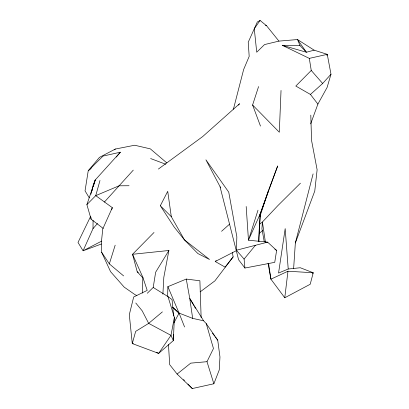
<?xml version="1.0" encoding="UTF-8"?>
<svg xmlns="http://www.w3.org/2000/svg" width="409" height="409" viewBox="0 0 409 409"><rect width="100%" height="100%" fill="white"/><g stroke="black" fill="none" stroke-linecap="round" stroke-linejoin="round"><path stroke-width="0.61" d="M90.624 216.387L78.007 242.45L83.078 250.783L93.012 228.611L93.073 220.339M93.334 185.983L93.344 184.71L95.266 179.934L120.343 152.204L103.022 156.085L88.226 170.783L85.046 190.855L89.228 197.762M173.421 334.306L173.339 340.615L158.636 353.396L132.281 343.56L129.3 314.705L133.682 296.985L147.199 290.395L142.838 277.276L132.542 254.286L154.024 232.46M142.455 293.1L142.838 277.276M167.618 296.796L167.879 286.668L186.264 279.076L199.894 280.768L201.136 317.542M246.182 206.484L248.468 240.201L267.619 242.154L276.617 250.456L274.741 262.343L244.925 268.033L244.091 259.066L236.407 250.247L236.852 236.862L228.754 192.179L205.906 159.801L220.717 187.879M281.034 90.43L279.306 132.24L252.598 105.011L258.58 86.565M174.382 317.445L173.339 340.615L170.982 335.349L174.382 317.445L167.987 296.586L153.206 287.461L155.645 272.22L168.891 250.497L132.542 254.286L137.219 271.796L142.751 277.767M258.923 241.77L260.277 213.713L268.708 189.894L259.853 216.581M162.9 294.112L163.815 277.333L168.891 250.497L168.344 251.642M258.427 241.279L260.277 213.713L277.68 165.952L268.928 189.311M293.616 268.718L295.349 242.977L313.095 173.891M284.771 297.778L287.967 271.223L313.233 272.767L310.201 284.265L284.771 297.778L270.922 279.173L268.079 263.411M90.885 194.214L93.344 184.71L93.436 185.967M233.416 109.203L243.657 69.464L249.188 56.376L248.227 42.229L257.297 22.035L260.078 20.45L266.566 25.747L278.933 41.115L297.501 39.55L314.138 50.159L327.261 54.351L330.993 74.223L327.108 87.434L317.895 104.101L310.651 123.886M326.939 55.537L327.261 54.351L309.301 58.38L282.225 45.281L300.032 45.634L306.428 52.245L314.138 50.159M99.995 180.466L95.747 195.64L86.887 204.612L91.084 219.178L103.232 228.447M92.112 190.64L92.638 188.856M93.339 186.478L95.266 179.934L86.887 204.612M123.625 275.917L109.336 263.887L115.169 245.19M111.744 209.48L112.317 207.67L95.747 195.64L119.07 185.804L129.04 185.737M257.997 210.185L248.468 240.201L260.277 213.713L259.894 214.919M295.349 242.977L314.766 191.039L317.123 169.781L311.546 140.364L310.799 115.144M168.467 344.608L169.699 364.67L177.117 374.056L192.276 388.55L213.871 383.765L219.239 369.971L219.965 356.985L217.736 340.176L206.274 323.662L203.605 320.804L189.761 298.458L186.264 279.076M112.317 207.67L102.761 228.938L101.279 243.294L101.647 252.292L110.558 271.658L124.178 287.118L135.072 294.71L136.826 295.482M213.871 383.765L206.99 361.694L213.462 348.524L206.274 323.662M160.323 205.753L167.721 191.32L171.299 216.673L184.433 239.863L197.89 253.56L209.515 259.48L184.433 239.863L174.208 227.097L160.323 205.753L171.299 216.673M174.05 322.696L179.06 313.084L167.879 286.668M312.553 273.82L313.233 272.767L300.288 267.747L288.212 269.02L278.56 273.043L285.185 228.605L288.212 269.02M260.078 20.45L254.275 28.742L256.729 52.224L264.536 44.571L278.933 41.115M232.368 252.593L233.13 256.908L214.878 280.896L200.159 291.873M233.13 256.908L225.093 267.118L215.226 261.504L216.141 260.651M244.091 259.066L255.415 245.298L267.619 242.154M116.314 157.056L120.343 152.204M93.012 228.611L97.475 223.493M104.367 202.087L133.283 170.124M309.301 58.38L311.249 70.455L295.814 86.054L310.446 94.438L322.655 83.477L330.993 74.223M238.34 105.103L239.582 103.738L202.685 136.57L158.385 169.055M300.436 183.181L277.834 205.65L262.409 222.015L259.418 224.362M147.301 293.243L153.206 287.461M221.571 231.289L229.638 224.086M259.265 233.457L262.568 230.533M162.393 311.883L148.672 323.376L135.67 331.372L132.281 343.56L133.365 343.488M177.117 374.056L190.727 363.136L206.99 361.694M91.192 168.411L88.226 170.783L99.453 157.378L115.389 149.029L134.673 145.241L150.333 148.866L166.8 162.889M114.402 149.822L115.389 149.029M101.693 241.1L83.078 250.783L101.391 244.004M215.226 261.504L236.714 250.487M287.967 271.223L270.922 279.173L268.58 263.468M236.407 250.247L255.415 245.298M172.572 307.154L179.06 313.084L192.67 318.371L203.605 320.804M282.225 45.281L306.428 52.245L297.501 39.55L300.032 45.634M150.624 158.549L165.773 164.249M265.405 25.286L266.566 25.747M156.386 352.323L158.636 353.396L170.982 335.349L148.672 323.376L142.184 310.82L135.783 303.023M137.219 271.796L138.273 272.496M167.987 296.586L172.051 299.598L173.656 316.004M274.828 249.107L276.617 250.456M172.992 307.619L179.433 313.601M183.585 379.562L184.454 380.462M187.93 384.056L192.276 388.55M311.249 70.455L322.655 83.477M310.446 94.438L317.895 104.101M244.925 268.033L238.6 259.756L220.062 186.826M212.46 333.177L214.725 336.178M215.477 337.174L217.736 340.176M101.647 252.292L109.336 263.887M193.876 305.579L189.761 298.458L192.67 318.371M194.51 306.673L195.461 308.314M179.06 313.084L184.571 326.985M252.598 105.011L260.482 126.095M264.24 241.729L261.929 228.723L262.409 222.015L265.405 242.113M90.951 217.281L91.084 219.178"/></g></svg>
